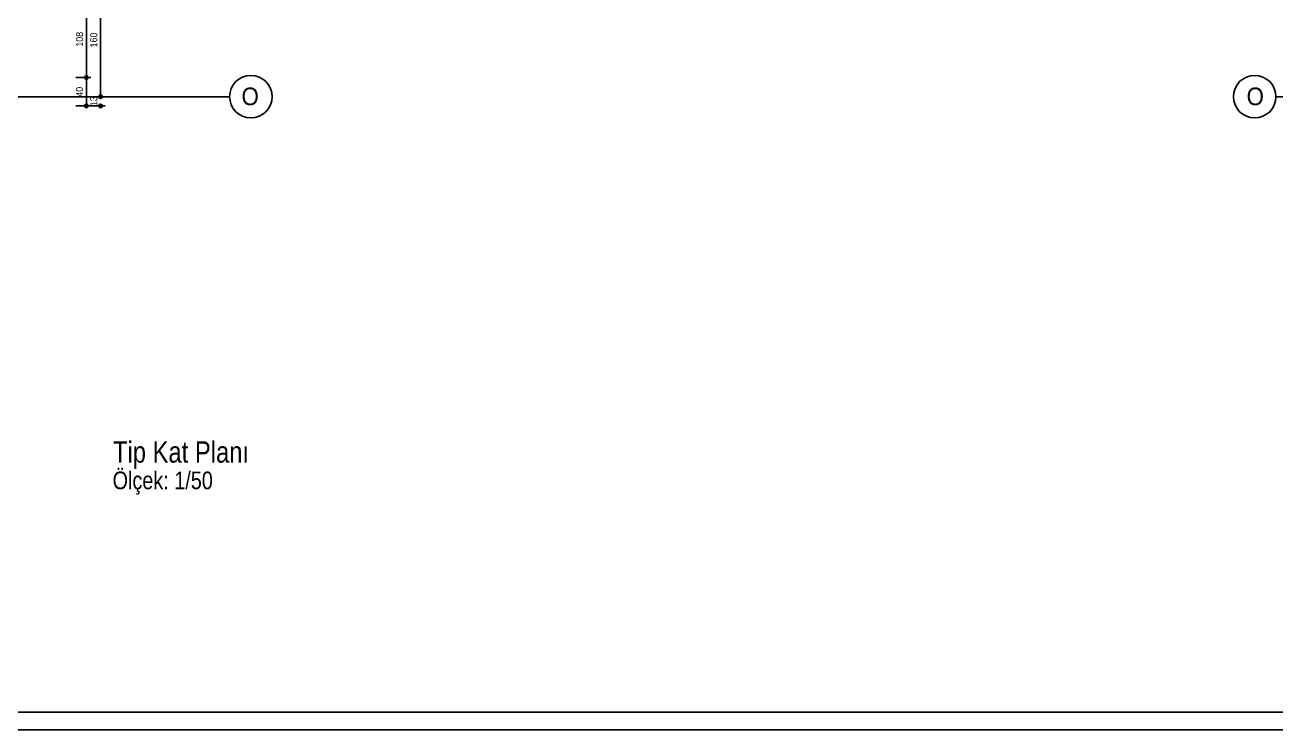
# Model space of a CAD drawing. Extents: x 460786 to 545292, y 30998 to 41694.
# Drawn here: x 471506 to 473270, y 37194 to 38189 of the extents above; entities that cross this region are included whole.
import ezdxf
from ezdxf.enums import TextEntityAlignment as Align

# ---------------------------------------------------------------- set-up
doc = ezdxf.new("R2010")
doc.units = 0
doc.header["$LTSCALE"] = 50
doc.header["$MEASUREMENT"] = 0
doc.header["$PDMODE"] = 35
doc.linetypes.add('DASHDOT', pattern=[5.5, 5, -0.25, 0, -0.25])
doc.layers.get('0').update_dxf_attribs({"linetype": 'CONTINUOUS'})
doc.layers.get('Defpoints').update_dxf_attribs({"linetype": 'CONTINUOUS'})
for name, color, linetype in [('A-Aks Balonu', 2, 'CONTINUOUS'), ('A-Aks Yatay', 12, 'DASHDOT'), ('A-Lejant', 23, 'CONTINUOUS'), ('A-Olcu DIS Dikey', 8, 'CONTINUOUS'), ('A-Yazı 3', 6, 'CONTINUOUS')]:
    doc.layers.add(name, color=color, linetype=linetype)
doc.styles.add('blkan', font='arial.ttf', dxfattribs={"width": 0.9, "height": 12.5})
doc.styles.get("Standard").update_dxf_attribs({"font": 'arial.ttf', "width": 0.9})
doc.dimstyles.new('EXIT', dxfattribs={"dimscale": 50, "dimtxt": 0.23, "dimasz": 0.03, "dimexe": 0.125, "dimexo": 0.5, "dimgap": 0.09, "dimtad": 1, "dimzin": 1, "dimdsep": 46, "dimtxsty": 'Standard', "dimblk": 'TICK', "dimcen": 0.2, "dimadec": 0, "dimazin": 0, "dimtfac": 1, "dimtix": 1, "dimtofl": 0, "dimtmove": 2, "dimatfit": 3, "dimldrblk": 'TICK', "dimfxl": 1, "dimtolj": 1, "dimtzin": 1, "dimarcsym": 0})

# ---------------------------------------------------------------- blocks, each defined once
blk = doc.blocks.new('aks')
blk.add_circle((-0.8, 38.6), 60)
at = {"width": 0.9}
blk.add_attdef('AKSNO', text='', height=50, dxfattribs=at).set_placement((-0.8, 38.6), align=Align.MIDDLE_CENTER)
blk = doc.blocks.new('TICK', base_point=(53.7, 38.1))
blk.add_line((55.4, 38.1), (52, 38.1))
blk.add_circle((53.7, 38.1), 1.67)
blk = doc.blocks.new('*D317')
at = {"layer": 'A-Olcu DIS Dikey', "color": 0, "lineweight": -2, "transparency": 16777216}
for p, q in [((471612.4, 38089), (471612.4, 38090.5)), ((471597.4, 38087.5), (471618.7, 38087.5)), ((471597.4, 38074.5), (471618.7, 38074.5)), ((471612.4, 38073), (471612.4, 38071.5))]:
    blk.add_line(p, q, dxfattribs=at)
at = {"layer": 'Defpoints', "color": 0, "transparency": 16777216}
for p in [(471572.4, 38087.5), (471572.4, 38074.5), (471612.4, 38087.5)]:
    blk.add_point(p, dxfattribs=at)
at = {"layer": 'A-Olcu DIS Dikey', "color": 0, "lineweight": -2, "transparency": 16777216, "xscale": 1.5, "yscale": 1.5, "zscale": 1.5}
for p, rotation in [((471612.4, 38087.5), 270), ((471612.4, 38074.5), 90)]:
    blk.add_blockref('TICK', p, dxfattribs=dict(at, rotation=rotation))
at = {"layer": 'A-Olcu DIS Dikey', "color": 0, "transparency": 16777216, "insert": (471602.8, 38081), "char_height": 10, "attachment_point": 5, "rotation": 90}
blk.add_mtext('\\A1;13', dxfattribs=at)
blk = doc.blocks.new('*D318')
at = {"layer": 'A-Olcu DIS Dikey', "color": 0, "lineweight": -2, "transparency": 16777216}
for p, q in [((471597.4, 38247.5), (471618.7, 38247.5)), ((471612.4, 38246), (471612.4, 38089)), ((471597.4, 38087.5), (471618.7, 38087.5))]:
    blk.add_line(p, q, dxfattribs=at)
at = {"layer": 'Defpoints', "color": 0, "transparency": 16777216}
for p in [(471572.4, 38247.5), (471572.4, 38087.5), (471612.4, 38087.5)]:
    blk.add_point(p, dxfattribs=at)
at = {"layer": 'A-Olcu DIS Dikey', "color": 0, "lineweight": -2, "transparency": 16777216, "xscale": 1.5, "yscale": 1.5, "zscale": 1.5}
for p, rotation in [((471612.4, 38247.5), 90), ((471612.4, 38087.5), 270)]:
    blk.add_blockref('TICK', p, dxfattribs=dict(at, rotation=rotation))
at = {"layer": 'A-Olcu DIS Dikey', "color": 0, "transparency": 16777216, "insert": (471602.8, 38167.5), "char_height": 10, "attachment_point": 5, "rotation": 90}
blk.add_mtext('\\A1;160', dxfattribs=at)
blk = doc.blocks.new('*D339')
at = {"layer": 'A-Olcu DIS Dikey', "color": 0, "lineweight": -2, "transparency": 16777216}
for p, q in [((471577.4, 38222.5), (471598.7, 38222.5)), ((471592.4, 38221), (471592.4, 38116)), ((471577.4, 38114.5), (471598.7, 38114.5))]:
    blk.add_line(p, q, dxfattribs=at)
at = {"layer": 'Defpoints', "color": 0, "transparency": 16777216}
for p in [(471552.4, 38222.5), (471552.4, 38114.5), (471592.4, 38114.5)]:
    blk.add_point(p, dxfattribs=at)
at = {"layer": 'A-Olcu DIS Dikey', "color": 0, "lineweight": -2, "transparency": 16777216, "xscale": 1.5, "yscale": 1.5, "zscale": 1.5}
for p, rotation in [((471592.4, 38222.5), 90), ((471592.4, 38114.5), 270)]:
    blk.add_blockref('TICK', p, dxfattribs=dict(at, rotation=rotation))
at = {"layer": 'A-Olcu DIS Dikey', "color": 0, "transparency": 16777216, "insert": (471582.8, 38168.5), "char_height": 10, "attachment_point": 5, "rotation": 90}
blk.add_mtext('\\A1;108', dxfattribs=at)
blk = doc.blocks.new('*D340')
at = {"layer": 'A-Olcu DIS Dikey', "color": 0, "lineweight": -2, "transparency": 16777216}
for p, q in [((471577.4, 38114.5), (471598.7, 38114.5)), ((471592.4, 38076), (471592.4, 38113)), ((471577.4, 38074.5), (471598.7, 38074.5))]:
    blk.add_line(p, q, dxfattribs=at)
at = {"layer": 'Defpoints', "color": 0, "transparency": 16777216}
for p in [(471552.4, 38114.5), (471592.4, 38114.5), (471552.4, 38074.5)]:
    blk.add_point(p, dxfattribs=at)
at = {"layer": 'A-Olcu DIS Dikey', "color": 0, "lineweight": -2, "transparency": 16777216, "xscale": 1.5, "yscale": 1.5, "zscale": 1.5}
for p, rotation in [((471592.4, 38114.5), 90), ((471592.4, 38074.5), 270)]:
    blk.add_blockref('TICK', p, dxfattribs=dict(at, rotation=rotation))
at = {"layer": 'A-Olcu DIS Dikey', "color": 0, "transparency": 16777216, "insert": (471582.8, 38094.5), "char_height": 10, "attachment_point": 5, "rotation": 90}
blk.add_mtext('\\A1;40', dxfattribs=at)

msp = doc.modelspace()

# ---------------------------------------------------------------- linework, layer by layer
at = {"layer": 'A-Aks Yatay', "ltscale": 1.5}
for p, q in [((468955.88, 38087.5), (471794.29, 38087.5)), ((473270.05, 38087.5), (476108.46, 38087.5))]:
    msp.add_line(p, q, dxfattribs=at)
at = {"layer": 'A-Lejant'}
msp.add_lwpolyline([(460786.15, 41693.81), (460786.15, 37193.81), (545291.84, 37193.81), (545291.84, 41693.81), (460786.15, 41693.81)], dxfattribs=at)
msp.add_lwpolyline([(460811.15, 41668.81), (460811.15, 37218.81), (545266.84, 37218.81), (545266.84, 41668.81)], close=True, dxfattribs=at)

# ---------------------------------------------------------------- block references
at = {"layer": 'A-Aks Balonu'}
ref = msp.add_blockref('aks', (471824.71, 38068.18), dxfattribs=dict(at, xscale=0.5, yscale=0.5, zscale=0.5))
ref.add_attrib('AKSNO', 'O', dxfattribs={"layer": '0', "height": 25, "width": 0.9}).set_placement((471823.38, 38087.93), align=Align.MIDDLE_CENTER)
ref = msp.add_blockref('aks', (473239.63, 38068.18), dxfattribs=dict(at, xscale=-0.5, yscale=0.5, zscale=0.5))
ref.add_attrib('AKSNO', 'O', dxfattribs={"layer": '0', "height": 25, "width": 0.9}).set_placement((473240.85, 38087.93), align=Align.MIDDLE_CENTER)

# ---------------------------------------------------------------- texts
at = {"layer": 'A-Yazı 3', "style": 'blkan', "width": 0.8}
for s, height, p in [('Tip Kat Planı', 30, (471629.89, 37571.1)), ('Ölçek: 1/50', 25, (471629.38, 37533.55))]:
    msp.add_text(s, height=height, dxfattribs=at).set_placement(p)

# ---------------------------------------------------------------- dimensions: what is measured, and where the dimension line sits
at = {"layer": 'A-Olcu DIS Dikey'}
for p1, p2, distance, picture, middle in [((471572.44, 38247.5), (471572.44, 38087.5), 40, '*D318', (471602.83, 38167.5)), ((471552.44, 38222.5), (471552.44, 38114.5), 40, '*D339', (471582.83, 38168.5)), ((471552.44, 38074.5), (471552.44, 38114.5), -40, '*D340', (471582.83, 38094.5)), ((471572.44, 38074.5), (471572.44, 38087.5), -40, '*D317', (471602.83, 38081))]:
    dim = msp.add_aligned_dim(p1=p1, p2=p2, distance=distance, dimstyle='EXIT', override={"dimtxt": 0.2, "dimdec": 1, "dimzin": 9, "dimtdec": 1}, dxfattribs=at)
    dim.commit()
    dim.dimension.update_dxf_attribs({"geometry": picture, "text_midpoint": middle})

doc.saveas('drawing.dxf')
